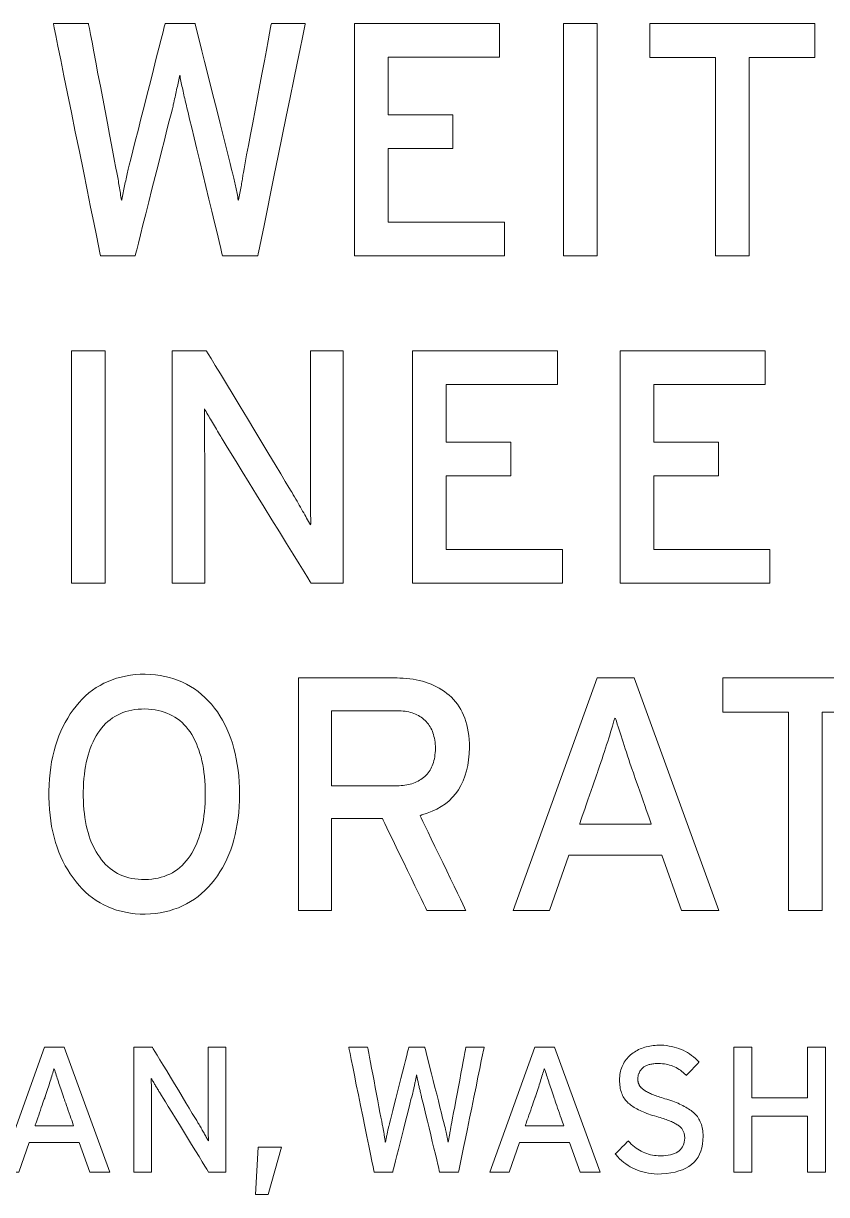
# Model space of a CAD drawing. Header units: millimetres. Extents: x 13198 to 24643, y -4481 to 8091.
# Drawn here: x 16313.7 to 16323.24, y 5684.46 to 5698.36 of the extents above; entities that cross this region are included whole.
import ezdxf

# ---------------------------------------------------------------- set-up
doc = ezdxf.new("R2010")
doc.units = ezdxf.units.MM
doc.header["$MEASUREMENT"] = 0
doc.linetypes.add('HIDDEN', pattern=[0.375, 0.25, -0.125])
doc.layers.add('3355', color=2, linetype='HIDDEN')

# ---------------------------------------------------------------- blocks, each defined once
blk = doc.blocks.new('sel-3355')
at = {"layer": '3355', "color": 7, "linetype": 'ByBlock', "lineweight": 13}
for points in [[(15454.021, 5712.791), (15454.017, 5712.791), (15454.006, 5712.791), (15453.989, 5712.791), (15453.966, 5712.791), (15453.939, 5712.791), (15453.909, 5712.791), (15453.876, 5712.791), (15453.841, 5712.791), (15453.805, 5712.791), (15453.77, 5712.791), (15453.736, 5712.791), (15453.704, 5712.791), (15453.674, 5712.791), (15453.649, 5712.791), (15453.628, 5712.791), (15453.613, 5712.791), (15453.605, 5712.791), (15453.602, 5712.793), (15453.596, 5712.821), (15453.582, 5712.879), (15453.562, 5712.961), (15453.537, 5713.065), (15453.508, 5713.186), (15453.475, 5713.321), (15453.441, 5713.465), (15453.405, 5713.614), (15453.368, 5713.766), (15453.332, 5713.915), (15453.298, 5714.059), (15453.266, 5714.192), (15453.237, 5714.311), (15453.212, 5714.413), (15453.193, 5714.493), (15453.18, 5714.548), (15453.174, 5714.573), (15453.17, 5714.591), (15453.164, 5714.614), (15453.159, 5714.636), (15453.154, 5714.658), (15453.149, 5714.68), (15453.144, 5714.702), (15453.139, 5714.724), (15453.135, 5714.745), (15453.13, 5714.766), (15453.126, 5714.786), (15453.121, 5714.807), (15453.117, 5714.827), (15453.113, 5714.846), (15453.109, 5714.866), (15453.105, 5714.885), (15453.101, 5714.904), (15453.098, 5714.923), (15453.094, 5714.938), (15453.09, 5714.919), (15453.087, 5714.9), (15453.083, 5714.881), (15453.079, 5714.862), (15453.075, 5714.842), (15453.07, 5714.822), (15453.066, 5714.802), (15453.062, 5714.782), (15453.057, 5714.761), (15453.053, 5714.74), (15453.048, 5714.719), (15453.043, 5714.698), (15453.039, 5714.676), (15453.034, 5714.654), (15453.029, 5714.631), (15453.024, 5714.609), (15453.018, 5714.586), (15453.015, 5714.57), (15453.007, 5714.538), (15452.992, 5714.478), (15452.97, 5714.393), (15452.943, 5714.288), (15452.912, 5714.165), (15452.878, 5714.029), (15452.841, 5713.884), (15452.803, 5713.734), (15452.765, 5713.583), (15452.728, 5713.434), (15452.692, 5713.291), (15452.658, 5713.159), (15452.628, 5713.042), (15452.603, 5712.942), (15452.584, 5712.864), (15452.571, 5712.813), (15452.565, 5712.791), (15452.562, 5712.791), (15452.553, 5712.791), (15452.537, 5712.791), (15452.515, 5712.791), (15452.489, 5712.791), (15452.46, 5712.791), (15452.428, 5712.791), (15452.394, 5712.791), (15452.359, 5712.791), (15452.324, 5712.791), (15452.291, 5712.791), (15452.259, 5712.791), (15452.229, 5712.791), (15452.204, 5712.791), (15452.182, 5712.791), (15452.167, 5712.791), (15452.157, 5712.791), (15452.155, 5712.792), (15452.147, 5712.828), (15452.131, 5712.91), (15452.106, 5713.032), (15452.074, 5713.188), (15452.037, 5713.371), (15451.995, 5713.577), (15451.95, 5713.798), (15451.903, 5714.029), (15451.855, 5714.263), (15451.808, 5714.495), (15451.762, 5714.719), (15451.719, 5714.928), (15451.681, 5715.117), (15451.648, 5715.279), (15451.622, 5715.408), (15451.603, 5715.499), (15451.594, 5715.546), (15451.594, 5715.55), (15451.602, 5715.55), (15451.617, 5715.55), (15451.637, 5715.55), (15451.663, 5715.55), (15451.692, 5715.55), (15451.724, 5715.55), (15451.758, 5715.55), (15451.793, 5715.55), (15451.829, 5715.55), (15451.863, 5715.55), (15451.897, 5715.55), (15451.927, 5715.55), (15451.954, 5715.55), (15451.977, 5715.55), (15451.995, 5715.55), (15452.006, 5715.55), (15452.01, 5715.55), (15452.013, 5715.536), (15452.022, 5715.491), (15452.035, 5715.42), (15452.053, 5715.327), (15452.074, 5715.215), (15452.098, 5715.089), (15452.124, 5714.951), (15452.152, 5714.807), (15452.18, 5714.659), (15452.208, 5714.511), (15452.235, 5714.368), (15452.261, 5714.233), (15452.284, 5714.11), (15452.304, 5714.003), (15452.321, 5713.915), (15452.333, 5713.851), (15452.34, 5713.814), (15452.343, 5713.8), (15452.347, 5713.78), (15452.351, 5713.76), (15452.355, 5713.741), (15452.358, 5713.72), (15452.362, 5713.7), (15452.366, 5713.68), (15452.369, 5713.66), (15452.373, 5713.639), (15452.376, 5713.619), (15452.38, 5713.598), (15452.383, 5713.577), (15452.386, 5713.557), (15452.39, 5713.536), (15452.393, 5713.514), (15452.396, 5713.493), (15452.399, 5713.472), (15452.402, 5713.451), (15452.406, 5713.458), (15452.41, 5713.479), (15452.414, 5713.5), (15452.419, 5713.521), (15452.423, 5713.541), (15452.427, 5713.562), (15452.431, 5713.583), (15452.436, 5713.603), (15452.44, 5713.623), (15452.444, 5713.644), (15452.448, 5713.664), (15452.453, 5713.684), (15452.457, 5713.704), (15452.461, 5713.724), (15452.466, 5713.744), (15452.47, 5713.764), (15452.474, 5713.784), (15452.478, 5713.802), (15452.483, 5713.82), (15452.495, 5713.868), (15452.514, 5713.941), (15452.538, 5714.037), (15452.567, 5714.151), (15452.599, 5714.279), (15452.634, 5714.418), (15452.671, 5714.563), (15452.709, 5714.712), (15452.746, 5714.859), (15452.782, 5715.002), (15452.816, 5715.136), (15452.847, 5715.258), (15452.874, 5715.363), (15452.896, 5715.449), (15452.911, 5715.511), (15452.92, 5715.545), (15452.922, 5715.55), (15452.928, 5715.55), (15452.94, 5715.55), (15452.956, 5715.55), (15452.977, 5715.55), (15453.001, 5715.55), (15453.028, 5715.55), (15453.057, 5715.55), (15453.087, 5715.55), (15453.117, 5715.55), (15453.146, 5715.55), (15453.175, 5715.55), (15453.201, 5715.55), (15453.225, 5715.55), (15453.245, 5715.55), (15453.26, 5715.55), (15453.271, 5715.55), (15453.276, 5715.55), (15453.278, 5715.54), (15453.289, 5715.499), (15453.306, 5715.43), (15453.329, 5715.338), (15453.357, 5715.226), (15453.389, 5715.099), (15453.424, 5714.96), (15453.461, 5714.812), (15453.499, 5714.661), (15453.537, 5714.51), (15453.574, 5714.362), (15453.609, 5714.222), (15453.641, 5714.094), (15453.67, 5713.981), (15453.693, 5713.888), (15453.711, 5713.818), (15453.721, 5713.776), (15453.725, 5713.761), (15453.729, 5713.745), (15453.733, 5713.728), (15453.737, 5713.712), (15453.741, 5713.695), (15453.745, 5713.677), (15453.749, 5713.66), (15453.753, 5713.642), (15453.757, 5713.624), (15453.761, 5713.606), (15453.765, 5713.588), (15453.768, 5713.569), (15453.772, 5713.551), (15453.776, 5713.532), (15453.779, 5713.512), (15453.783, 5713.493), (15453.786, 5713.473), (15453.79, 5713.453), (15453.794, 5713.455), (15453.798, 5713.476), (15453.802, 5713.497), (15453.806, 5713.517), (15453.809, 5713.537), (15453.813, 5713.557), (15453.816, 5713.576), (15453.82, 5713.595), (15453.823, 5713.614), (15453.826, 5713.632), (15453.829, 5713.65), (15453.832, 5713.668), (15453.835, 5713.685), (15453.838, 5713.702), (15453.84, 5713.718), (15453.843, 5713.735), (15453.845, 5713.75), (15453.847, 5713.766), (15453.85, 5713.781), (15453.858, 5713.825), (15453.872, 5713.896), (15453.889, 5713.99), (15453.911, 5714.103), (15453.935, 5714.232), (15453.961, 5714.372), (15453.989, 5714.52), (15454.017, 5714.671), (15454.046, 5714.822), (15454.073, 5714.968), (15454.099, 5715.107), (15454.123, 5715.233), (15454.144, 5715.344), (15454.161, 5715.435), (15454.174, 5715.502), (15454.181, 5715.541), (15454.183, 5715.55), (15454.189, 5715.55), (15454.201, 5715.55), (15454.219, 5715.55), (15454.242, 5715.55), (15454.269, 5715.55), (15454.299, 5715.55), (15454.331, 5715.55), (15454.365, 5715.55), (15454.399, 5715.55), (15454.433, 5715.55), (15454.465, 5715.55), (15454.496, 5715.55), (15454.523, 5715.55), (15454.547, 5715.55), (15454.565, 5715.55), (15454.578, 5715.55), (15454.584, 5715.55), (15454.583, 5715.54), (15454.571, 5715.484), (15454.551, 5715.384), (15454.523, 5715.247), (15454.489, 5715.079), (15454.449, 5714.886), (15454.406, 5714.673), (15454.359, 5714.447), (15454.312, 5714.214), (15454.264, 5713.98), (15454.217, 5713.75), (15454.172, 5713.532), (15454.131, 5713.331), (15454.095, 5713.152), (15454.064, 5713.003), (15454.041, 5712.889), (15454.026, 5712.816)], [(15454.653, 5708.907), (15454.643, 5708.923), (15454.615, 5708.97), (15454.57, 5709.042), (15454.512, 5709.137), (15454.442, 5709.25), (15454.363, 5709.378), (15454.278, 5709.516), (15454.189, 5709.661), (15454.098, 5709.81), (15454.007, 5709.957), (15453.92, 5710.099), (15453.837, 5710.232), (15453.763, 5710.353), (15453.699, 5710.458), (15453.647, 5710.542), (15453.61, 5710.602), (15453.59, 5710.634), (15453.581, 5710.649), (15453.568, 5710.671), (15453.555, 5710.692), (15453.543, 5710.713), (15453.53, 5710.734), (15453.518, 5710.754), (15453.506, 5710.775), (15453.494, 5710.794), (15453.483, 5710.814), (15453.472, 5710.833), (15453.46, 5710.852), (15453.449, 5710.871), (15453.439, 5710.889), (15453.428, 5710.907), (15453.418, 5710.925), (15453.408, 5710.943), (15453.398, 5710.96), (15453.388, 5710.977), (15453.388, 5710.944), (15453.388, 5710.912), (15453.388, 5710.879), (15453.388, 5710.845), (15453.388, 5710.811), (15453.388, 5710.776), (15453.389, 5710.74), (15453.389, 5710.705), (15453.389, 5710.668), (15453.389, 5710.631), (15453.39, 5710.594), (15453.39, 5710.556), (15453.39, 5710.517), (15453.39, 5710.478), (15453.391, 5710.439), (15453.391, 5710.399), (15453.392, 5710.358), (15453.392, 5710.334), (15453.392, 5710.308), (15453.392, 5710.258), (15453.392, 5710.189), (15453.392, 5710.102), (15453.392, 5710.003), (15453.392, 5709.892), (15453.392, 5709.775), (15453.392, 5709.653), (15453.392, 5709.531), (15453.392, 5709.411), (15453.392, 5709.296), (15453.392, 5709.191), (15453.392, 5709.097), (15453.392, 5709.019), (15453.392, 5708.959), (15453.392, 5708.921), (15453.392, 5708.907), (15453.388, 5708.907), (15453.378, 5708.907), (15453.362, 5708.907), (15453.34, 5708.907), (15453.315, 5708.907), (15453.286, 5708.907), (15453.255, 5708.907), (15453.222, 5708.907), (15453.189, 5708.907), (15453.156, 5708.907), (15453.124, 5708.907), (15453.094, 5708.907), (15453.067, 5708.907), (15453.044, 5708.907), (15453.025, 5708.907), (15453.011, 5708.907), (15453.004, 5708.907), (15453.003, 5708.914), (15453.003, 5708.964), (15453.003, 5709.06), (15453.003, 5709.194), (15453.003, 5709.361), (15453.003, 5709.553), (15453.003, 5709.766), (15453.003, 5709.993), (15453.003, 5710.228), (15453.003, 5710.464), (15453.003, 5710.695), (15453.003, 5710.916), (15453.003, 5711.119), (15453.003, 5711.3), (15453.003, 5711.451), (15453.003, 5711.567), (15453.003, 5711.64), (15453.003, 5711.666), (15453.007, 5711.666), (15453.018, 5711.666), (15453.035, 5711.666), (15453.058, 5711.666), (15453.084, 5711.666), (15453.114, 5711.666), (15453.147, 5711.666), (15453.181, 5711.666), (15453.216, 5711.666), (15453.251, 5711.666), (15453.284, 5711.666), (15453.316, 5711.666), (15453.345, 5711.666), (15453.369, 5711.666), (15453.389, 5711.666), (15453.403, 5711.666), (15453.411, 5711.666), (15453.414, 5711.662), (15453.433, 5711.631), (15453.468, 5711.573), (15453.517, 5711.491), (15453.579, 5711.39), (15453.65, 5711.272), (15453.728, 5711.142), (15453.812, 5711.004), (15453.898, 5710.86), (15453.985, 5710.716), (15454.07, 5710.575), (15454.151, 5710.44), (15454.226, 5710.316), (15454.293, 5710.206), (15454.348, 5710.114), (15454.391, 5710.043), (15454.418, 5709.998), (15454.428, 5709.982), (15454.443, 5709.956), (15454.458, 5709.931), (15454.472, 5709.905), (15454.487, 5709.881), (15454.501, 5709.856), (15454.514, 5709.833), (15454.528, 5709.809), (15454.541, 5709.786), (15454.553, 5709.764), (15454.566, 5709.742), (15454.578, 5709.72), (15454.59, 5709.699), (15454.601, 5709.679), (15454.613, 5709.658), (15454.624, 5709.639), (15454.634, 5709.619), (15454.645, 5709.6), (15454.649, 5709.608), (15454.649, 5709.641), (15454.649, 5709.675), (15454.648, 5709.71), (15454.648, 5709.744), (15454.648, 5709.78), (15454.647, 5709.816), (15454.647, 5709.852), (15454.647, 5709.889), (15454.647, 5709.926), (15454.646, 5709.964), (15454.646, 5710.002), (15454.646, 5710.041), (15454.646, 5710.08), (15454.646, 5710.12), (15454.646, 5710.16), (15454.646, 5710.201), (15454.646, 5710.242), (15454.646, 5710.256), (15454.646, 5710.294), (15454.646, 5710.353), (15454.646, 5710.431), (15454.646, 5710.524), (15454.646, 5710.63), (15454.646, 5710.743), (15454.646, 5710.863), (15454.646, 5710.985), (15454.646, 5711.106), (15454.646, 5711.223), (15454.646, 5711.333), (15454.646, 5711.432), (15454.646, 5711.518), (15454.646, 5711.588), (15454.646, 5711.637), (15454.646, 5711.663), (15454.647, 5711.666), (15454.654, 5711.666), (15454.667, 5711.666), (15454.686, 5711.666), (15454.71, 5711.666), (15454.737, 5711.666), (15454.767, 5711.666), (15454.799, 5711.666), (15454.832, 5711.666), (15454.865, 5711.666), (15454.898, 5711.666), (15454.929, 5711.666), (15454.957, 5711.666), (15454.983, 5711.666), (15455.004, 5711.666), (15455.02, 5711.666), (15455.031, 5711.666), (15455.034, 5711.666), (15455.034, 5711.64), (15455.034, 5711.567), (15455.034, 5711.451), (15455.034, 5711.3), (15455.034, 5711.119), (15455.034, 5710.916), (15455.034, 5710.695), (15455.034, 5710.464), (15455.034, 5710.228), (15455.034, 5709.993), (15455.034, 5709.766), (15455.034, 5709.553), (15455.034, 5709.361), (15455.034, 5709.194), (15455.034, 5709.06), (15455.034, 5708.964), (15455.034, 5708.914), (15455.034, 5708.907), (15455.027, 5708.907), (15455.013, 5708.907), (15454.995, 5708.907), (15454.972, 5708.907), (15454.945, 5708.907), (15454.916, 5708.907), (15454.884, 5708.907), (15454.852, 5708.907), (15454.819, 5708.907), (15454.787, 5708.907), (15454.757, 5708.907), (15454.729, 5708.907), (15454.704, 5708.907), (15454.683, 5708.907), (15454.667, 5708.907), (15454.657, 5708.907)], [(15453.805, 5706.404), (15453.803, 5706.33), (15453.8, 5706.258), (15453.795, 5706.188), (15453.787, 5706.119), (15453.778, 5706.052), (15453.766, 5705.987), (15453.753, 5705.924), (15453.737, 5705.863), (15453.72, 5705.803), (15453.7, 5705.745), (15453.679, 5705.688), (15453.655, 5705.634), (15453.63, 5705.581), (15453.602, 5705.53), (15453.572, 5705.481), (15453.541, 5705.433), (15453.507, 5705.387), (15453.471, 5705.342), (15453.434, 5705.3), (15453.394, 5705.26), (15453.354, 5705.223), (15453.312, 5705.189), (15453.268, 5705.157), (15453.223, 5705.128), (15453.176, 5705.101), (15453.128, 5705.077), (15453.078, 5705.056), (15453.026, 5705.037), (15452.974, 5705.021), (15452.919, 5705.007), (15452.863, 5704.997), (15452.806, 5704.988), (15452.747, 5704.983), (15452.686, 5704.98), (15452.626, 5704.981), (15452.566, 5704.985), (15452.509, 5704.992), (15452.452, 5705.002), (15452.398, 5705.014), (15452.345, 5705.029), (15452.293, 5705.046), (15452.243, 5705.066), (15452.195, 5705.089), (15452.148, 5705.114), (15452.103, 5705.142), (15452.059, 5705.173), (15452.017, 5705.206), (15451.976, 5705.241), (15451.937, 5705.28), (15451.9, 5705.321), (15451.864, 5705.364), (15451.829, 5705.41), (15451.795, 5705.457), (15451.764, 5705.505), (15451.734, 5705.555), (15451.707, 5705.607), (15451.682, 5705.661), (15451.659, 5705.716), (15451.638, 5705.773), (15451.619, 5705.832), (15451.602, 5705.893), (15451.587, 5705.956), (15451.574, 5706.02), (15451.564, 5706.086), (15451.555, 5706.153), (15451.548, 5706.223), (15451.544, 5706.294), (15451.541, 5706.367), (15451.541, 5706.441), (15451.544, 5706.514), (15451.548, 5706.585), (15451.555, 5706.655), (15451.564, 5706.723), (15451.574, 5706.789), (15451.587, 5706.853), (15451.602, 5706.916), (15451.619, 5706.977), (15451.638, 5707.036), (15451.659, 5707.094), (15451.682, 5707.15), (15451.707, 5707.204), (15451.734, 5707.256), (15451.764, 5707.307), (15451.795, 5707.356), (15451.829, 5707.403), (15451.864, 5707.449), (15451.9, 5707.492), (15451.937, 5707.532), (15451.976, 5707.57), (15452.017, 5707.605), (15452.059, 5707.638), (15452.103, 5707.668), (15452.148, 5707.695), (15452.195, 5707.72), (15452.243, 5707.742), (15452.293, 5707.762), (15452.345, 5707.779), (15452.398, 5707.793), (15452.452, 5707.805), (15452.509, 5707.815), (15452.566, 5707.822), (15452.626, 5707.826), (15452.686, 5707.827), (15452.747, 5707.824), (15452.806, 5707.818), (15452.863, 5707.81), (15452.919, 5707.8), (15452.974, 5707.787), (15453.026, 5707.771), (15453.078, 5707.752), (15453.128, 5707.731), (15453.176, 5707.708), (15453.223, 5707.682), (15453.268, 5707.653), (15453.312, 5707.622), (15453.354, 5707.588), (15453.394, 5707.551), (15453.434, 5707.512), (15453.471, 5707.471), (15453.507, 5707.426), (15453.541, 5707.38), (15453.572, 5707.332), (15453.602, 5707.282), (15453.63, 5707.23), (15453.655, 5707.177), (15453.679, 5707.122), (15453.7, 5707.065), (15453.72, 5707.007), (15453.737, 5706.946), (15453.753, 5706.885), (15453.766, 5706.821), (15453.778, 5706.756), (15453.787, 5706.689), (15453.795, 5706.62), (15453.8, 5706.55), (15453.803, 5706.478)], [(15456.534, 5706.958), (15456.531, 5706.883), (15456.524, 5706.812), (15456.514, 5706.744), (15456.499, 5706.68), (15456.481, 5706.619), (15456.459, 5706.562), (15456.433, 5706.508), (15456.404, 5706.457), (15456.371, 5706.41), (15456.334, 5706.367), (15456.293, 5706.326), (15456.249, 5706.29), (15456.2, 5706.256), (15456.148, 5706.226), (15456.093, 5706.2), (15456.033, 5706.177), (15455.97, 5706.157), (15455.948, 5706.147), (15455.959, 5706.123), (15455.98, 5706.081), (15456.008, 5706.023), (15456.042, 5705.953), (15456.081, 5705.872), (15456.124, 5705.783), (15456.17, 5705.689), (15456.217, 5705.592), (15456.264, 5705.495), (15456.309, 5705.4), (15456.353, 5705.31), (15456.392, 5705.229), (15456.427, 5705.157), (15456.456, 5705.098), (15456.477, 5705.055), (15456.489, 5705.029), (15456.491, 5705.023), (15456.485, 5705.023), (15456.47, 5705.023), (15456.449, 5705.023), (15456.422, 5705.023), (15456.39, 5705.023), (15456.354, 5705.023), (15456.316, 5705.023), (15456.277, 5705.023), (15456.237, 5705.023), (15456.198, 5705.023), (15456.16, 5705.023), (15456.125, 5705.023), (15456.094, 5705.023), (15456.068, 5705.023), (15456.048, 5705.023), (15456.035, 5705.023), (15456.029, 5705.023), (15456.025, 5705.032), (15456.012, 5705.06), (15455.99, 5705.105), (15455.961, 5705.164), (15455.926, 5705.236), (15455.887, 5705.317), (15455.845, 5705.404), (15455.8, 5705.497), (15455.754, 5705.591), (15455.709, 5705.684), (15455.665, 5705.775), (15455.624, 5705.86), (15455.586, 5705.937), (15455.554, 5706.003), (15455.529, 5706.056), (15455.51, 5706.094), (15455.501, 5706.113), (15455.498, 5706.115), (15455.486, 5706.115), (15455.465, 5706.115), (15455.435, 5706.115), (15455.397, 5706.115), (15455.354, 5706.115), (15455.307, 5706.115), (15455.257, 5706.115), (15455.205, 5706.115), (15455.153, 5706.115), (15455.102, 5706.115), (15455.054, 5706.115), (15455.01, 5706.115), (15454.971, 5706.115), (15454.938, 5706.115), (15454.914, 5706.115), (15454.9, 5706.115), (15454.896, 5706.115), (15454.896, 5706.101), (15454.896, 5706.068), (15454.896, 5706.019), (15454.896, 5705.956), (15454.896, 5705.882), (15454.896, 5705.799), (15454.896, 5705.709), (15454.896, 5705.616), (15454.896, 5705.522), (15454.896, 5705.429), (15454.896, 5705.34), (15454.896, 5705.257), (15454.896, 5705.183), (15454.896, 5705.12), (15454.896, 5705.071), (15454.896, 5705.038), (15454.896, 5705.024), (15454.893, 5705.023), (15454.884, 5705.023), (15454.868, 5705.023), (15454.847, 5705.023), (15454.822, 5705.023), (15454.793, 5705.023), (15454.762, 5705.023), (15454.729, 5705.023), (15454.695, 5705.023), (15454.661, 5705.023), (15454.629, 5705.023), (15454.598, 5705.023), (15454.57, 5705.023), (15454.546, 5705.023), (15454.526, 5705.023), (15454.512, 5705.023), (15454.504, 5705.023), (15454.503, 5705.029), (15454.503, 5705.078), (15454.503, 5705.173), (15454.503, 5705.307), (15454.503, 5705.475), (15454.503, 5705.669), (15454.503, 5705.884), (15454.503, 5706.112), (15454.503, 5706.349), (15454.503, 5706.587), (15454.503, 5706.82), (15454.503, 5707.041), (15454.503, 5707.246), (15454.503, 5707.426), (15454.503, 5707.576), (15454.503, 5707.69), (15454.503, 5707.761), (15454.503, 5707.783), (15454.517, 5707.783), (15454.55, 5707.783), (15454.601, 5707.783), (15454.668, 5707.783), (15454.746, 5707.783), (15454.835, 5707.783), (15454.93, 5707.783), (15455.03, 5707.783), (15455.131, 5707.783), (15455.231, 5707.783), (15455.327, 5707.783), (15455.417, 5707.783), (15455.497, 5707.783), (15455.566, 5707.783), (15455.62, 5707.783), (15455.657, 5707.783), (15455.675, 5707.783), (15455.706, 5707.782), (15455.747, 5707.781), (15455.787, 5707.778), (15455.826, 5707.774), (15455.864, 5707.768), (15455.902, 5707.761), (15455.939, 5707.753), (15455.975, 5707.744), (15456.011, 5707.733), (15456.045, 5707.721), (15456.079, 5707.708), (15456.112, 5707.693), (15456.144, 5707.677), (15456.175, 5707.66), (15456.206, 5707.641), (15456.236, 5707.621), (15456.265, 5707.6), (15456.293, 5707.577), (15456.32, 5707.553), (15456.346, 5707.527), (15456.37, 5707.5), (15456.392, 5707.471), (15456.413, 5707.44), (15456.432, 5707.409), (15456.449, 5707.375), (15456.465, 5707.34), (15456.479, 5707.304), (15456.492, 5707.266), (15456.503, 5707.226), (15456.512, 5707.185), (15456.52, 5707.143), (15456.526, 5707.099), (15456.53, 5707.053), (15456.533, 5707.006)], [(15453.397, 5706.404), (15453.397, 5706.458), (15453.395, 5706.511), (15453.392, 5706.563), (15453.387, 5706.614), (15453.382, 5706.663), (15453.375, 5706.71), (15453.367, 5706.756), (15453.357, 5706.801), (15453.347, 5706.845), (15453.335, 5706.887), (15453.322, 5706.928), (15453.307, 5706.967), (15453.292, 5707.005), (15453.275, 5707.041), (15453.257, 5707.077), (15453.237, 5707.11), (15453.217, 5707.143), (15453.195, 5707.173), (15453.172, 5707.202), (15453.147, 5707.228), (15453.122, 5707.253), (15453.095, 5707.276), (15453.067, 5707.298), (15453.038, 5707.317), (15453.008, 5707.335), (15452.976, 5707.351), (15452.943, 5707.365), (15452.91, 5707.378), (15452.874, 5707.388), (15452.838, 5707.397), (15452.801, 5707.404), (15452.762, 5707.41), (15452.722, 5707.413), (15452.681, 5707.415), (15452.641, 5707.414), (15452.601, 5707.412), (15452.563, 5707.407), (15452.525, 5707.401), (15452.489, 5707.393), (15452.454, 5707.383), (15452.42, 5707.372), (15452.387, 5707.358), (15452.356, 5707.343), (15452.325, 5707.326), (15452.296, 5707.308), (15452.268, 5707.287), (15452.241, 5707.265), (15452.215, 5707.241), (15452.19, 5707.215), (15452.166, 5707.188), (15452.144, 5707.158), (15452.122, 5707.127), (15452.102, 5707.094), (15452.083, 5707.059), (15452.065, 5707.023), (15452.048, 5706.986), (15452.033, 5706.947), (15452.019, 5706.907), (15452.006, 5706.866), (15451.995, 5706.823), (15451.985, 5706.779), (15451.976, 5706.733), (15451.968, 5706.687), (15451.962, 5706.638), (15451.957, 5706.589), (15451.953, 5706.538), (15451.95, 5706.485), (15451.949, 5706.431), (15451.949, 5706.377), (15451.95, 5706.324), (15451.953, 5706.272), (15451.957, 5706.221), (15451.962, 5706.172), (15451.968, 5706.125), (15451.976, 5706.078), (15451.985, 5706.033), (15451.995, 5705.989), (15452.006, 5705.947), (15452.019, 5705.906), (15452.033, 5705.866), (15452.048, 5705.828), (15452.065, 5705.791), (15452.083, 5705.756), (15452.102, 5705.721), (15452.122, 5705.689), (15452.144, 5705.657), (15452.166, 5705.626), (15452.19, 5705.597), (15452.215, 5705.57), (15452.241, 5705.545), (15452.268, 5705.522), (15452.296, 5705.5), (15452.325, 5705.481), (15452.356, 5705.463), (15452.387, 5705.448), (15452.42, 5705.434), (15452.454, 5705.422), (15452.489, 5705.412), (15452.525, 5705.404), (15452.563, 5705.398), (15452.601, 5705.394), (15452.641, 5705.391), (15452.681, 5705.391), (15452.722, 5705.392), (15452.762, 5705.396), (15452.801, 5705.401), (15452.838, 5705.408), (15452.874, 5705.417), (15452.91, 5705.428), (15452.943, 5705.441), (15452.976, 5705.455), (15453.008, 5705.472), (15453.038, 5705.49), (15453.067, 5705.511), (15453.095, 5705.533), (15453.122, 5705.557), (15453.147, 5705.583), (15453.172, 5705.611), (15453.195, 5705.641), (15453.217, 5705.673), (15453.237, 5705.705), (15453.257, 5705.738), (15453.275, 5705.773), (15453.292, 5705.809), (15453.307, 5705.847), (15453.322, 5705.886), (15453.335, 5705.926), (15453.347, 5705.968), (15453.357, 5706.011), (15453.367, 5706.055), (15453.375, 5706.101), (15453.382, 5706.148), (15453.387, 5706.197), (15453.392, 5706.246), (15453.395, 5706.298), (15453.397, 5706.35)], [(15456.13, 5706.946), (15456.13, 5706.972), (15456.128, 5706.997), (15456.126, 5707.021), (15456.122, 5707.044), (15456.118, 5707.067), (15456.113, 5707.089), (15456.108, 5707.11), (15456.101, 5707.13), (15456.094, 5707.15), (15456.086, 5707.168), (15456.077, 5707.186), (15456.068, 5707.204), (15456.057, 5707.22), (15456.046, 5707.236), (15456.034, 5707.251), (15456.021, 5707.265), (15456.007, 5707.278), (15455.993, 5707.291), (15455.978, 5707.304), (15455.962, 5707.316), (15455.945, 5707.326), (15455.928, 5707.336), (15455.911, 5707.346), (15455.892, 5707.354), (15455.873, 5707.362), (15455.854, 5707.368), (15455.834, 5707.374), (15455.813, 5707.38), (15455.792, 5707.384), (15455.77, 5707.388), (15455.747, 5707.39), (15455.724, 5707.392), (15455.7, 5707.394), (15455.675, 5707.394), (15455.668, 5707.394), (15455.646, 5707.394), (15455.611, 5707.394), (15455.566, 5707.394), (15455.513, 5707.394), (15455.453, 5707.394), (15455.388, 5707.394), (15455.32, 5707.394), (15455.251, 5707.394), (15455.184, 5707.394), (15455.119, 5707.394), (15455.058, 5707.394), (15455.005, 5707.394), (15454.96, 5707.394), (15454.926, 5707.394), (15454.904, 5707.394), (15454.896, 5707.394), (15454.896, 5707.385), (15454.896, 5707.36), (15454.896, 5707.321), (15454.896, 5707.269), (15454.896, 5707.208), (15454.896, 5707.14), (15454.896, 5707.066), (15454.896, 5706.988), (15454.896, 5706.91), (15454.896, 5706.832), (15454.896, 5706.758), (15454.896, 5706.69), (15454.896, 5706.628), (15454.896, 5706.577), (15454.896, 5706.538), (15454.896, 5706.513), (15454.896, 5706.504), (15454.904, 5706.504), (15454.926, 5706.504), (15454.96, 5706.504), (15455.005, 5706.504), (15455.058, 5706.504), (15455.119, 5706.504), (15455.184, 5706.504), (15455.251, 5706.504), (15455.32, 5706.504), (15455.388, 5706.504), (15455.453, 5706.504), (15455.513, 5706.504), (15455.566, 5706.504), (15455.611, 5706.504), (15455.646, 5706.504), (15455.668, 5706.504), (15455.675, 5706.504), (15455.699, 5706.504), (15455.723, 5706.505), (15455.746, 5706.507), (15455.768, 5706.51), (15455.79, 5706.513), (15455.811, 5706.518), (15455.831, 5706.522), (15455.851, 5706.528), (15455.871, 5706.535), (15455.889, 5706.542), (15455.907, 5706.55), (15455.925, 5706.559), (15455.942, 5706.568), (15455.958, 5706.579), (15455.974, 5706.59), (15455.989, 5706.602), (15456.004, 5706.614), (15456.018, 5706.627), (15456.031, 5706.641), (15456.043, 5706.656), (15456.055, 5706.671), (15456.066, 5706.688), (15456.076, 5706.705), (15456.085, 5706.723), (15456.093, 5706.741), (15456.101, 5706.761), (15456.107, 5706.781), (15456.113, 5706.802), (15456.118, 5706.824), (15456.122, 5706.847), (15456.125, 5706.871), (15456.128, 5706.895), (15456.13, 5706.92)], [(15458.471, 5706.683), (15458.455, 5706.728), (15458.44, 5706.773), (15458.426, 5706.816), (15458.412, 5706.859), (15458.398, 5706.901), (15458.384, 5706.941), (15458.371, 5706.981), (15458.358, 5707.02), (15458.346, 5707.058), (15458.334, 5707.096), (15458.322, 5707.132), (15458.31, 5707.167), (15458.299, 5707.202), (15458.289, 5707.236), (15458.278, 5707.268), (15458.269, 5707.3), (15458.259, 5707.307), (15458.25, 5707.275), (15458.241, 5707.243), (15458.231, 5707.21), (15458.221, 5707.176), (15458.21, 5707.14), (15458.199, 5707.104), (15458.187, 5707.067), (15458.175, 5707.029), (15458.163, 5706.99), (15458.15, 5706.95), (15458.137, 5706.909), (15458.123, 5706.867), (15458.109, 5706.824), (15458.094, 5706.78), (15458.079, 5706.735), (15458.064, 5706.689), (15458.059, 5706.675), (15458.054, 5706.659), (15458.044, 5706.631), (15458.031, 5706.595), (15458.016, 5706.551), (15457.999, 5706.502), (15457.98, 5706.448), (15457.961, 5706.392), (15457.941, 5706.335), (15457.921, 5706.279), (15457.903, 5706.225), (15457.886, 5706.175), (15457.87, 5706.132), (15457.858, 5706.095), (15457.848, 5706.068), (15457.843, 5706.052), (15457.841, 5706.047), (15457.854, 5706.047), (15457.882, 5706.047), (15457.924, 5706.047), (15457.977, 5706.047), (15458.039, 5706.047), (15458.109, 5706.047), (15458.183, 5706.047), (15458.259, 5706.047), (15458.336, 5706.047), (15458.41, 5706.047), (15458.481, 5706.047), (15458.545, 5706.047), (15458.6, 5706.047), (15458.644, 5706.047), (15458.675, 5706.047), (15458.691, 5706.047), (15458.691, 5706.05), (15458.686, 5706.064), (15458.678, 5706.089), (15458.666, 5706.124), (15458.651, 5706.167), (15458.634, 5706.216), (15458.615, 5706.269), (15458.596, 5706.325), (15458.576, 5706.382), (15458.556, 5706.439), (15458.537, 5706.494), (15458.519, 5706.545), (15458.503, 5706.59), (15458.49, 5706.628), (15458.48, 5706.658), (15458.473, 5706.676)], [(15453.437, 5701.919), (15453.432, 5701.927), (15453.416, 5701.952), (15453.392, 5701.991), (15453.361, 5702.042), (15453.324, 5702.103), (15453.281, 5702.172), (15453.236, 5702.246), (15453.188, 5702.324), (15453.139, 5702.403), (15453.09, 5702.482), (15453.043, 5702.559), (15452.999, 5702.631), (15452.959, 5702.696), (15452.924, 5702.752), (15452.897, 5702.797), (15452.877, 5702.829), (15452.866, 5702.846), (15452.861, 5702.854), (15452.854, 5702.866), (15452.847, 5702.877), (15452.841, 5702.889), (15452.834, 5702.9), (15452.827, 5702.911), (15452.821, 5702.922), (15452.815, 5702.932), (15452.808, 5702.943), (15452.802, 5702.953), (15452.796, 5702.963), (15452.79, 5702.974), (15452.785, 5702.983), (15452.779, 5702.993), (15452.773, 5703.003), (15452.768, 5703.012), (15452.763, 5703.021), (15452.757, 5703.03), (15452.757, 5703.013), (15452.757, 5702.996), (15452.757, 5702.978), (15452.758, 5702.96), (15452.758, 5702.941), (15452.758, 5702.922), (15452.758, 5702.903), (15452.758, 5702.884), (15452.758, 5702.865), (15452.758, 5702.845), (15452.758, 5702.825), (15452.758, 5702.804), (15452.759, 5702.784), (15452.759, 5702.763), (15452.759, 5702.741), (15452.759, 5702.72), (15452.759, 5702.698), (15452.759, 5702.685), (15452.759, 5702.671), (15452.759, 5702.644), (15452.759, 5702.607), (15452.759, 5702.561), (15452.759, 5702.507), (15452.759, 5702.448), (15452.759, 5702.385), (15452.759, 5702.319), (15452.759, 5702.254), (15452.759, 5702.189), (15452.759, 5702.128), (15452.759, 5702.071), (15452.759, 5702.021), (15452.759, 5701.979), (15452.759, 5701.947), (15452.759, 5701.926), (15452.759, 5701.919), (15452.758, 5701.919), (15452.752, 5701.919), (15452.743, 5701.919), (15452.732, 5701.919), (15452.718, 5701.919), (15452.703, 5701.919), (15452.686, 5701.919), (15452.668, 5701.919), (15452.651, 5701.919), (15452.633, 5701.919), (15452.616, 5701.919), (15452.6, 5701.919), (15452.585, 5701.919), (15452.572, 5701.919), (15452.562, 5701.919), (15452.555, 5701.919), (15452.551, 5701.919), (15452.551, 5701.922), (15452.551, 5701.95), (15452.551, 5702.001), (15452.551, 5702.073), (15452.551, 5702.162), (15452.551, 5702.266), (15452.551, 5702.38), (15452.551, 5702.502), (15452.551, 5702.628), (15452.551, 5702.755), (15452.551, 5702.879), (15452.551, 5702.998), (15452.551, 5703.107), (15452.551, 5703.204), (15452.551, 5703.285), (15452.551, 5703.347), (15452.551, 5703.387), (15452.551, 5703.401), (15452.553, 5703.401), (15452.559, 5703.401), (15452.568, 5703.401), (15452.58, 5703.401), (15452.594, 5703.401), (15452.61, 5703.401), (15452.628, 5703.401), (15452.646, 5703.401), (15452.665, 5703.401), (15452.684, 5703.401), (15452.702, 5703.401), (15452.719, 5703.401), (15452.734, 5703.401), (15452.747, 5703.401), (15452.758, 5703.401), (15452.765, 5703.401), (15452.769, 5703.401), (15452.771, 5703.399), (15452.781, 5703.382), (15452.8, 5703.351), (15452.827, 5703.307), (15452.86, 5703.252), (15452.898, 5703.189), (15452.94, 5703.119), (15452.985, 5703.045), (15453.031, 5702.968), (15453.078, 5702.891), (15453.124, 5702.815), (15453.167, 5702.742), (15453.208, 5702.676), (15453.243, 5702.616), (15453.273, 5702.567), (15453.296, 5702.529), (15453.311, 5702.505), (15453.316, 5702.496), (15453.324, 5702.482), (15453.332, 5702.469), (15453.34, 5702.455), (15453.348, 5702.442), (15453.355, 5702.429), (15453.362, 5702.416), (15453.37, 5702.404), (15453.377, 5702.391), (15453.383, 5702.379), (15453.39, 5702.367), (15453.397, 5702.356), (15453.403, 5702.344), (15453.409, 5702.333), (15453.415, 5702.322), (15453.421, 5702.312), (15453.427, 5702.301), (15453.432, 5702.291), (15453.435, 5702.295), (15453.435, 5702.313), (15453.435, 5702.331), (15453.434, 5702.35), (15453.434, 5702.369), (15453.434, 5702.388), (15453.434, 5702.407), (15453.434, 5702.427), (15453.434, 5702.446), (15453.433, 5702.466), (15453.433, 5702.487), (15453.433, 5702.507), (15453.433, 5702.528), (15453.433, 5702.549), (15453.433, 5702.57), (15453.433, 5702.592), (15453.433, 5702.614), (15453.433, 5702.636), (15453.433, 5702.643), (15453.433, 5702.664), (15453.433, 5702.696), (15453.433, 5702.738), (15453.433, 5702.788), (15453.433, 5702.844), (15453.433, 5702.905), (15453.433, 5702.969), (15453.433, 5703.035), (15453.433, 5703.1), (15453.433, 5703.163), (15453.433, 5703.222), (15453.433, 5703.275), (15453.433, 5703.321), (15453.433, 5703.359), (15453.433, 5703.385), (15453.433, 5703.399), (15453.434, 5703.401), (15453.437, 5703.401), (15453.445, 5703.401), (15453.455, 5703.401), (15453.467, 5703.401), (15453.482, 5703.401), (15453.498, 5703.401), (15453.515, 5703.401), (15453.533, 5703.401), (15453.551, 5703.401), (15453.568, 5703.401), (15453.585, 5703.401), (15453.6, 5703.401), (15453.614, 5703.401), (15453.626, 5703.401), (15453.634, 5703.401), (15453.64, 5703.401), (15453.642, 5703.401), (15453.642, 5703.387), (15453.642, 5703.347), (15453.642, 5703.285), (15453.642, 5703.204), (15453.642, 5703.107), (15453.642, 5702.998), (15453.642, 5702.879), (15453.642, 5702.755), (15453.642, 5702.628), (15453.642, 5702.502), (15453.642, 5702.38), (15453.642, 5702.266), (15453.642, 5702.162), (15453.642, 5702.073), (15453.642, 5702.001), (15453.642, 5701.95), (15453.642, 5701.922), (15453.641, 5701.919), (15453.638, 5701.919), (15453.63, 5701.919), (15453.621, 5701.919), (15453.608, 5701.919), (15453.594, 5701.919), (15453.578, 5701.919), (15453.561, 5701.919), (15453.544, 5701.919), (15453.526, 5701.919), (15453.509, 5701.919), (15453.493, 5701.919), (15453.478, 5701.919), (15453.464, 5701.919), (15453.453, 5701.919), (15453.444, 5701.919), (15453.439, 5701.919)], [(15456.405, 5701.919), (15456.403, 5701.919), (15456.397, 5701.919), (15456.388, 5701.919), (15456.375, 5701.919), (15456.361, 5701.919), (15456.345, 5701.919), (15456.327, 5701.919), (15456.308, 5701.919), (15456.289, 5701.919), (15456.27, 5701.919), (15456.252, 5701.919), (15456.234, 5701.919), (15456.219, 5701.919), (15456.205, 5701.919), (15456.194, 5701.919), (15456.186, 5701.919), (15456.181, 5701.919), (15456.18, 5701.92), (15456.176, 5701.935), (15456.169, 5701.966), (15456.158, 5702.01), (15456.145, 5702.066), (15456.129, 5702.131), (15456.112, 5702.203), (15456.093, 5702.281), (15456.074, 5702.361), (15456.054, 5702.443), (15456.035, 5702.523), (15456.016, 5702.6), (15455.999, 5702.671), (15455.984, 5702.736), (15455.97, 5702.79), (15455.96, 5702.833), (15455.953, 5702.863), (15455.95, 5702.876), (15455.948, 5702.886), (15455.945, 5702.898), (15455.942, 5702.91), (15455.939, 5702.922), (15455.936, 5702.934), (15455.934, 5702.946), (15455.931, 5702.957), (15455.929, 5702.968), (15455.926, 5702.98), (15455.924, 5702.991), (15455.922, 5703.002), (15455.919, 5703.012), (15455.917, 5703.023), (15455.915, 5703.034), (15455.913, 5703.044), (15455.911, 5703.054), (15455.909, 5703.064), (15455.907, 5703.072), (15455.905, 5703.062), (15455.903, 5703.052), (15455.901, 5703.042), (15455.899, 5703.031), (15455.897, 5703.021), (15455.894, 5703.01), (15455.892, 5702.999), (15455.89, 5702.988), (15455.887, 5702.977), (15455.885, 5702.966), (15455.882, 5702.955), (15455.88, 5702.943), (15455.877, 5702.931), (15455.875, 5702.92), (15455.872, 5702.908), (15455.869, 5702.895), (15455.866, 5702.883), (15455.864, 5702.875), (15455.86, 5702.858), (15455.852, 5702.825), (15455.84, 5702.78), (15455.826, 5702.723), (15455.809, 5702.657), (15455.791, 5702.584), (15455.771, 5702.506), (15455.751, 5702.426), (15455.73, 5702.344), (15455.71, 5702.264), (15455.691, 5702.188), (15455.673, 5702.117), (15455.657, 5702.053), (15455.643, 5702), (15455.633, 5701.958), (15455.626, 5701.931), (15455.623, 5701.919), (15455.621, 5701.919), (15455.616, 5701.919), (15455.608, 5701.919), (15455.596, 5701.919), (15455.582, 5701.919), (15455.566, 5701.919), (15455.549, 5701.919), (15455.531, 5701.919), (15455.512, 5701.919), (15455.494, 5701.919), (15455.475, 5701.919), (15455.458, 5701.919), (15455.442, 5701.919), (15455.429, 5701.919), (15455.417, 5701.919), (15455.409, 5701.919), (15455.404, 5701.919), (15455.402, 5701.919), (15455.398, 5701.939), (15455.389, 5701.983), (15455.376, 5702.048), (15455.359, 5702.132), (15455.339, 5702.231), (15455.317, 5702.341), (15455.292, 5702.46), (15455.267, 5702.584), (15455.241, 5702.71), (15455.216, 5702.834), (15455.191, 5702.954), (15455.169, 5703.067), (15455.148, 5703.168), (15455.13, 5703.255), (15455.116, 5703.325), (15455.106, 5703.374), (15455.101, 5703.399), (15455.101, 5703.401), (15455.106, 5703.401), (15455.113, 5703.401), (15455.124, 5703.401), (15455.138, 5703.401), (15455.154, 5703.401), (15455.171, 5703.401), (15455.189, 5703.401), (15455.208, 5703.401), (15455.227, 5703.401), (15455.246, 5703.401), (15455.264, 5703.401), (15455.28, 5703.401), (15455.295, 5703.401), (15455.307, 5703.401), (15455.317, 5703.401), (15455.323, 5703.401), (15455.325, 5703.401), (15455.326, 5703.393), (15455.331, 5703.369), (15455.338, 5703.331), (15455.348, 5703.281), (15455.359, 5703.221), (15455.372, 5703.153), (15455.386, 5703.079), (15455.401, 5703.002), (15455.416, 5702.922), (15455.431, 5702.843), (15455.446, 5702.766), (15455.459, 5702.694), (15455.472, 5702.627), (15455.483, 5702.57), (15455.492, 5702.523), (15455.498, 5702.488), (15455.502, 5702.468), (15455.504, 5702.461), (15455.506, 5702.45), (15455.508, 5702.44), (15455.51, 5702.429), (15455.512, 5702.418), (15455.514, 5702.407), (15455.516, 5702.396), (15455.518, 5702.386), (15455.52, 5702.375), (15455.521, 5702.364), (15455.523, 5702.352), (15455.525, 5702.341), (15455.527, 5702.33), (15455.529, 5702.319), (15455.53, 5702.308), (15455.532, 5702.296), (15455.534, 5702.285), (15455.535, 5702.273), (15455.537, 5702.277), (15455.54, 5702.289), (15455.542, 5702.3), (15455.544, 5702.311), (15455.546, 5702.322), (15455.549, 5702.333), (15455.551, 5702.344), (15455.553, 5702.355), (15455.556, 5702.366), (15455.558, 5702.377), (15455.56, 5702.388), (15455.562, 5702.399), (15455.565, 5702.409), (15455.567, 5702.42), (15455.569, 5702.431), (15455.572, 5702.442), (15455.574, 5702.452), (15455.576, 5702.462), (15455.579, 5702.472), (15455.585, 5702.497), (15455.595, 5702.537), (15455.608, 5702.588), (15455.624, 5702.649), (15455.641, 5702.718), (15455.66, 5702.793), (15455.68, 5702.871), (15455.7, 5702.951), (15455.72, 5703.03), (15455.74, 5703.106), (15455.758, 5703.179), (15455.774, 5703.244), (15455.789, 5703.301), (15455.8, 5703.347), (15455.809, 5703.38), (15455.813, 5703.398), (15455.815, 5703.401), (15455.818, 5703.401), (15455.824, 5703.401), (15455.833, 5703.401), (15455.844, 5703.401), (15455.857, 5703.401), (15455.872, 5703.401), (15455.887, 5703.401), (15455.903, 5703.401), (15455.919, 5703.401), (15455.935, 5703.401), (15455.95, 5703.401), (15455.965, 5703.401), (15455.977, 5703.401), (15455.988, 5703.401), (15455.996, 5703.401), (15456.002, 5703.401), (15456.004, 5703.401), (15456.006, 5703.395), (15456.011, 5703.373), (15456.021, 5703.337), (15456.033, 5703.287), (15456.048, 5703.227), (15456.065, 5703.159), (15456.084, 5703.084), (15456.104, 5703.005), (15456.125, 5702.923), (15456.145, 5702.842), (15456.165, 5702.763), (15456.184, 5702.688), (15456.201, 5702.619), (15456.216, 5702.558), (15456.229, 5702.508), (15456.238, 5702.471), (15456.244, 5702.448), (15456.246, 5702.44), (15456.248, 5702.431), (15456.25, 5702.422), (15456.252, 5702.413), (15456.255, 5702.404), (15456.257, 5702.395), (15456.259, 5702.386), (15456.261, 5702.376), (15456.263, 5702.367), (15456.265, 5702.357), (15456.267, 5702.347), (15456.269, 5702.337), (15456.271, 5702.327), (15456.273, 5702.317), (15456.275, 5702.307), (15456.277, 5702.296), (15456.279, 5702.286), (15456.281, 5702.275), (15456.283, 5702.276), (15456.285, 5702.287), (15456.287, 5702.298), (15456.289, 5702.309), (15456.291, 5702.32), (15456.293, 5702.33), (15456.295, 5702.341), (15456.297, 5702.351), (15456.299, 5702.361), (15456.3, 5702.371), (15456.302, 5702.38), (15456.303, 5702.39), (15456.305, 5702.399), (15456.306, 5702.408), (15456.308, 5702.417), (15456.309, 5702.426), (15456.31, 5702.434), (15456.312, 5702.443), (15456.313, 5702.451), (15456.318, 5702.474), (15456.325, 5702.512), (15456.334, 5702.563), (15456.346, 5702.624), (15456.359, 5702.693), (15456.373, 5702.768), (15456.388, 5702.848), (15456.403, 5702.929), (15456.418, 5703.01), (15456.433, 5703.088), (15456.447, 5703.163), (15456.46, 5703.231), (15456.471, 5703.29), (15456.48, 5703.339), (15456.487, 5703.375), (15456.491, 5703.396), (15456.492, 5703.401), (15456.495, 5703.401), (15456.501, 5703.401), (15456.511, 5703.401), (15456.524, 5703.401), (15456.538, 5703.401), (15456.554, 5703.401), (15456.572, 5703.401), (15456.59, 5703.401), (15456.608, 5703.401), (15456.626, 5703.401), (15456.644, 5703.401), (15456.66, 5703.401), (15456.675, 5703.401), (15456.687, 5703.401), (15456.697, 5703.401), (15456.704, 5703.401), (15456.708, 5703.401), (15456.707, 5703.395), (15456.701, 5703.365), (15456.69, 5703.312), (15456.675, 5703.238), (15456.656, 5703.148), (15456.635, 5703.044), (15456.612, 5702.93), (15456.587, 5702.808), (15456.561, 5702.683), (15456.535, 5702.557), (15456.51, 5702.434), (15456.486, 5702.317), (15456.464, 5702.209), (15456.445, 5702.113), (15456.428, 5702.033), (15456.416, 5701.972), (15456.408, 5701.933)], [(15459.307, 5702.344), (15459.306, 5702.296), (15459.301, 5702.251), (15459.293, 5702.208), (15459.281, 5702.169), (15459.266, 5702.131), (15459.248, 5702.097), (15459.226, 5702.065), (15459.2, 5702.036), (15459.171, 5702.01), (15459.139, 5701.986), (15459.103, 5701.965), (15459.064, 5701.947), (15459.021, 5701.932), (15458.975, 5701.919), (15458.925, 5701.909), (15458.872, 5701.901), (15458.815, 5701.897), (15458.763, 5701.895), (15458.728, 5701.897), (15458.693, 5701.901), (15458.659, 5701.906), (15458.626, 5701.912), (15458.593, 5701.92), (15458.562, 5701.929), (15458.531, 5701.94), (15458.501, 5701.952), (15458.473, 5701.965), (15458.444, 5701.98), (15458.417, 5701.997), (15458.391, 5702.015), (15458.365, 5702.034), (15458.341, 5702.055), (15458.317, 5702.077), (15458.294, 5702.101), (15458.272, 5702.126), (15458.265, 5702.135), (15458.268, 5702.138), (15458.274, 5702.144), (15458.282, 5702.152), (15458.291, 5702.161), (15458.302, 5702.172), (15458.314, 5702.184), (15458.326, 5702.196), (15458.339, 5702.209), (15458.353, 5702.222), (15458.365, 5702.235), (15458.377, 5702.247), (15458.389, 5702.258), (15458.399, 5702.268), (15458.407, 5702.277), (15458.413, 5702.283), (15458.417, 5702.287), (15458.419, 5702.288), (15458.437, 5702.269), (15458.455, 5702.251), (15458.474, 5702.234), (15458.493, 5702.218), (15458.513, 5702.203), (15458.533, 5702.19), (15458.553, 5702.177), (15458.574, 5702.166), (15458.595, 5702.155), (15458.616, 5702.146), (15458.638, 5702.138), (15458.66, 5702.131), (15458.683, 5702.125), (15458.706, 5702.12), (15458.729, 5702.116), (15458.752, 5702.114), (15458.776, 5702.112), (15458.804, 5702.112), (15458.836, 5702.113), (15458.866, 5702.116), (15458.894, 5702.12), (15458.921, 5702.125), (15458.945, 5702.132), (15458.968, 5702.14), (15458.988, 5702.149), (15459.007, 5702.16), (15459.024, 5702.172), (15459.039, 5702.186), (15459.052, 5702.201), (15459.063, 5702.217), (15459.072, 5702.235), (15459.08, 5702.254), (15459.085, 5702.275), (15459.088, 5702.297), (15459.09, 5702.32), (15459.09, 5702.335), (15459.089, 5702.344), (15459.089, 5702.353), (15459.087, 5702.362), (15459.085, 5702.371), (15459.083, 5702.38), (15459.08, 5702.388), (15459.077, 5702.396), (15459.073, 5702.405), (15459.069, 5702.412), (15459.065, 5702.42), (15459.06, 5702.428), (15459.054, 5702.435), (15459.048, 5702.442), (15459.042, 5702.449), (15459.035, 5702.456), (15459.028, 5702.462), (15459.02, 5702.468), (15459.011, 5702.475), (15459.002, 5702.481), (15458.992, 5702.487), (15458.981, 5702.493), (15458.97, 5702.5), (15458.957, 5702.506), (15458.945, 5702.512), (15458.931, 5702.518), (15458.917, 5702.524), (15458.902, 5702.53), (15458.887, 5702.536), (15458.87, 5702.542), (15458.853, 5702.548), (15458.836, 5702.554), (15458.818, 5702.559), (15458.799, 5702.565), (15458.779, 5702.571), (15458.757, 5702.577), (15458.732, 5702.585), (15458.708, 5702.592), (15458.684, 5702.6), (15458.662, 5702.608), (15458.64, 5702.616), (15458.618, 5702.624), (15458.598, 5702.632), (15458.578, 5702.641), (15458.559, 5702.65), (15458.541, 5702.659), (15458.523, 5702.668), (15458.506, 5702.678), (15458.49, 5702.687), (15458.475, 5702.697), (15458.46, 5702.707), (15458.446, 5702.717), (15458.433, 5702.728), (15458.42, 5702.738), (15458.409, 5702.749), (15458.397, 5702.76), (15458.387, 5702.772), (15458.377, 5702.785), (15458.368, 5702.799), (15458.36, 5702.813), (15458.352, 5702.828), (15458.346, 5702.843), (15458.339, 5702.859), (15458.334, 5702.876), (15458.329, 5702.893), (15458.325, 5702.912), (15458.322, 5702.93), (15458.32, 5702.95), (15458.318, 5702.97), (15458.317, 5702.99), (15458.316, 5703.012), (15458.317, 5703.033), (15458.319, 5703.055), (15458.321, 5703.075), (15458.324, 5703.096), (15458.328, 5703.115), (15458.333, 5703.134), (15458.339, 5703.153), (15458.346, 5703.171), (15458.354, 5703.188), (15458.362, 5703.205), (15458.371, 5703.222), (15458.382, 5703.238), (15458.393, 5703.253), (15458.405, 5703.268), (15458.417, 5703.282), (15458.431, 5703.296), (15458.445, 5703.309), (15458.461, 5703.321), (15458.476, 5703.333), (15458.492, 5703.343), (15458.508, 5703.353), (15458.524, 5703.363), (15458.542, 5703.372), (15458.559, 5703.38), (15458.577, 5703.387), (15458.596, 5703.394), (15458.615, 5703.4), (15458.634, 5703.405), (15458.654, 5703.41), (15458.674, 5703.414), (15458.695, 5703.418), (15458.716, 5703.42), (15458.738, 5703.422), (15458.76, 5703.424), (15458.783, 5703.425), (15458.812, 5703.424), (15458.843, 5703.423), (15458.874, 5703.42), (15458.904, 5703.415), (15458.934, 5703.41), (15458.963, 5703.403), (15458.991, 5703.395), (15459.019, 5703.386), (15459.046, 5703.375), (15459.072, 5703.364), (15459.098, 5703.351), (15459.123, 5703.336), (15459.147, 5703.321), (15459.171, 5703.304), (15459.194, 5703.286), (15459.217, 5703.266), (15459.239, 5703.245), (15459.26, 5703.223), (15459.259, 5703.222), (15459.255, 5703.218), (15459.249, 5703.211), (15459.24, 5703.203), (15459.231, 5703.193), (15459.219, 5703.181), (15459.207, 5703.169), (15459.195, 5703.156), (15459.182, 5703.142), (15459.169, 5703.129), (15459.157, 5703.116), (15459.145, 5703.104), (15459.134, 5703.093), (15459.125, 5703.083), (15459.117, 5703.075), (15459.112, 5703.069), (15459.108, 5703.066), (15459.103, 5703.071), (15459.088, 5703.086), (15459.072, 5703.101), (15459.056, 5703.114), (15459.04, 5703.127), (15459.023, 5703.138), (15459.005, 5703.149), (15458.987, 5703.159), (15458.969, 5703.168), (15458.95, 5703.176), (15458.931, 5703.183), (15458.911, 5703.189), (15458.89, 5703.195), (15458.869, 5703.199), (15458.848, 5703.203), (15458.826, 5703.205), (15458.804, 5703.207), (15458.781, 5703.208), (15458.764, 5703.207), (15458.75, 5703.207), (15458.737, 5703.206), (15458.724, 5703.205), (15458.712, 5703.203), (15458.7, 5703.201), (15458.688, 5703.199), (15458.677, 5703.197), (15458.667, 5703.194), (15458.656, 5703.191), (15458.647, 5703.187), (15458.637, 5703.184), (15458.628, 5703.18), (15458.62, 5703.175), (15458.612, 5703.171), (15458.604, 5703.166), (15458.597, 5703.16), (15458.591, 5703.155), (15458.584, 5703.149), (15458.578, 5703.142), (15458.573, 5703.136), (15458.568, 5703.129), (15458.563, 5703.123), (15458.558, 5703.116), (15458.554, 5703.109), (15458.551, 5703.102), (15458.547, 5703.094), (15458.544, 5703.087), (15458.542, 5703.079), (15458.539, 5703.071), (15458.537, 5703.063), (15458.536, 5703.055), (15458.535, 5703.046), (15458.534, 5703.038), (15458.534, 5703.029), (15458.533, 5703.022), (15458.534, 5703.017), (15458.534, 5703.013), (15458.534, 5703.009), (15458.534, 5703.005), (15458.535, 5703.001), (15458.535, 5702.997), (15458.536, 5702.993), (15458.537, 5702.989), (15458.537, 5702.986), (15458.538, 5702.982), (15458.539, 5702.978), (15458.54, 5702.975), (15458.541, 5702.971), (15458.543, 5702.968), (15458.544, 5702.964), (15458.546, 5702.961), (15458.547, 5702.958), (15458.549, 5702.954), (15458.55, 5702.951), (15458.552, 5702.947), (15458.554, 5702.944), (15458.557, 5702.94), (15458.559, 5702.937), (15458.561, 5702.934), (15458.564, 5702.93), (15458.567, 5702.927), (15458.57, 5702.924), (15458.573, 5702.92), (15458.576, 5702.917), (15458.579, 5702.914), (15458.583, 5702.911), (15458.587, 5702.908), (15458.591, 5702.904), (15458.594, 5702.901), (15458.599, 5702.898), (15458.607, 5702.892), (15458.615, 5702.886), (15458.625, 5702.88), (15458.635, 5702.875), (15458.646, 5702.869), (15458.658, 5702.863), (15458.67, 5702.857), (15458.683, 5702.851), (15458.697, 5702.845), (15458.712, 5702.839), (15458.727, 5702.833), (15458.743, 5702.827), (15458.76, 5702.821), (15458.777, 5702.815), (15458.795, 5702.809), (15458.814, 5702.802), (15458.834, 5702.796), (15458.855, 5702.79), (15458.879, 5702.783), (15458.902, 5702.775), (15458.925, 5702.767), (15458.947, 5702.759), (15458.969, 5702.751), (15458.99, 5702.743), (15459.01, 5702.735), (15459.029, 5702.726), (15459.049, 5702.717), (15459.067, 5702.708), (15459.085, 5702.699), (15459.102, 5702.689), (15459.119, 5702.679), (15459.135, 5702.669), (15459.15, 5702.659), (15459.165, 5702.649), (15459.179, 5702.638), (15459.193, 5702.627), (15459.206, 5702.616), (15459.218, 5702.604), (15459.229, 5702.591), (15459.24, 5702.577), (15459.249, 5702.563), (15459.258, 5702.548), (15459.267, 5702.533), (15459.274, 5702.517), (15459.281, 5702.5), (15459.287, 5702.483), (15459.292, 5702.465), (15459.297, 5702.447), (15459.3, 5702.427), (15459.303, 5702.408), (15459.305, 5702.387), (15459.307, 5702.366)], [(15451.715, 5702.81), (15451.707, 5702.835), (15451.699, 5702.859), (15451.691, 5702.882), (15451.683, 5702.905), (15451.676, 5702.927), (15451.668, 5702.949), (15451.661, 5702.97), (15451.654, 5702.991), (15451.648, 5703.012), (15451.641, 5703.032), (15451.635, 5703.051), (15451.629, 5703.07), (15451.623, 5703.089), (15451.617, 5703.107), (15451.611, 5703.125), (15451.606, 5703.142), (15451.601, 5703.145), (15451.596, 5703.128), (15451.591, 5703.111), (15451.586, 5703.093), (15451.581, 5703.075), (15451.575, 5703.056), (15451.569, 5703.036), (15451.563, 5703.017), (15451.556, 5702.996), (15451.549, 5702.975), (15451.543, 5702.954), (15451.535, 5702.931), (15451.528, 5702.909), (15451.52, 5702.886), (15451.513, 5702.862), (15451.504, 5702.838), (15451.496, 5702.813), (15451.494, 5702.806), (15451.491, 5702.797), (15451.485, 5702.783), (15451.479, 5702.763), (15451.471, 5702.74), (15451.461, 5702.713), (15451.451, 5702.684), (15451.441, 5702.654), (15451.43, 5702.623), (15451.42, 5702.593), (15451.41, 5702.564), (15451.4, 5702.538), (15451.392, 5702.514), (15451.385, 5702.495), (15451.38, 5702.48), (15451.377, 5702.471), (15451.377, 5702.469), (15451.383, 5702.469), (15451.398, 5702.469), (15451.421, 5702.469), (15451.45, 5702.469), (15451.483, 5702.469), (15451.52, 5702.469), (15451.56, 5702.469), (15451.601, 5702.469), (15451.642, 5702.469), (15451.682, 5702.469), (15451.72, 5702.469), (15451.755, 5702.469), (15451.784, 5702.469), (15451.808, 5702.469), (15451.825, 5702.469), (15451.833, 5702.469), (15451.833, 5702.47), (15451.831, 5702.478), (15451.826, 5702.492), (15451.82, 5702.51), (15451.812, 5702.533), (15451.802, 5702.559), (15451.792, 5702.588), (15451.782, 5702.618), (15451.771, 5702.649), (15451.761, 5702.679), (15451.75, 5702.709), (15451.741, 5702.736), (15451.732, 5702.76), (15451.725, 5702.781), (15451.72, 5702.797), (15451.716, 5702.807)], [(15457.535, 5702.81), (15457.527, 5702.835), (15457.519, 5702.859), (15457.511, 5702.882), (15457.504, 5702.905), (15457.496, 5702.927), (15457.489, 5702.949), (15457.482, 5702.97), (15457.475, 5702.991), (15457.468, 5703.012), (15457.462, 5703.032), (15457.455, 5703.051), (15457.449, 5703.07), (15457.443, 5703.089), (15457.438, 5703.107), (15457.432, 5703.125), (15457.427, 5703.142), (15457.422, 5703.145), (15457.417, 5703.128), (15457.412, 5703.111), (15457.407, 5703.093), (15457.401, 5703.075), (15457.395, 5703.056), (15457.389, 5703.036), (15457.383, 5703.017), (15457.377, 5702.996), (15457.37, 5702.975), (15457.363, 5702.954), (15457.356, 5702.931), (15457.349, 5702.909), (15457.341, 5702.886), (15457.333, 5702.862), (15457.325, 5702.838), (15457.317, 5702.813), (15457.314, 5702.806), (15457.311, 5702.797), (15457.306, 5702.783), (15457.299, 5702.763), (15457.291, 5702.74), (15457.282, 5702.713), (15457.272, 5702.684), (15457.261, 5702.654), (15457.251, 5702.623), (15457.24, 5702.593), (15457.23, 5702.564), (15457.221, 5702.538), (15457.213, 5702.514), (15457.206, 5702.495), (15457.201, 5702.48), (15457.198, 5702.471), (15457.197, 5702.469), (15457.204, 5702.469), (15457.219, 5702.469), (15457.242, 5702.469), (15457.27, 5702.469), (15457.304, 5702.469), (15457.341, 5702.469), (15457.381, 5702.469), (15457.422, 5702.469), (15457.463, 5702.469), (15457.503, 5702.469), (15457.541, 5702.469), (15457.575, 5702.469), (15457.605, 5702.469), (15457.628, 5702.469), (15457.645, 5702.469), (15457.654, 5702.469), (15457.654, 5702.47), (15457.651, 5702.478), (15457.647, 5702.492), (15457.64, 5702.51), (15457.632, 5702.533), (15457.623, 5702.559), (15457.613, 5702.588), (15457.602, 5702.618), (15457.592, 5702.649), (15457.581, 5702.679), (15457.571, 5702.709), (15457.561, 5702.736), (15457.553, 5702.76), (15457.546, 5702.781), (15457.54, 5702.797), (15457.537, 5702.807)]]:
    blk.add_lwpolyline(points, close=True, dxfattribs=at)
for points in [[(15455.17, 5712.791), (15455.17, 5715.55), (15456.892, 5715.55), (15456.892, 5715.15), (15455.57, 5715.15), (15455.57, 5714.464), (15456.338, 5714.464), (15456.338, 5714.064), (15455.57, 5714.064), (15455.57, 5713.191), (15456.95, 5713.191), (15456.95, 5712.791), (15455.17, 5712.791)], [(15457.651, 5712.791), (15457.651, 5715.55), (15458.051, 5715.55), (15458.051, 5712.791), (15457.651, 5712.791)], [(15459.854, 5715.146), (15459.854, 5712.791), (15459.454, 5712.791), (15459.454, 5715.146), (15458.674, 5715.146), (15458.674, 5715.55), (15460.635, 5715.55), (15460.635, 5715.146), (15459.854, 5715.146)], [(15451.81, 5708.907), (15451.81, 5711.666), (15452.211, 5711.666), (15452.211, 5708.907), (15451.81, 5708.907)], [(15455.858, 5708.907), (15455.858, 5711.666), (15457.58, 5711.666), (15457.58, 5711.266), (15456.258, 5711.266), (15456.258, 5710.58), (15457.026, 5710.58), (15457.026, 5710.18), (15456.258, 5710.18), (15456.258, 5709.307), (15457.638, 5709.307), (15457.638, 5708.907), (15455.858, 5708.907)], [(15458.322, 5708.907), (15458.322, 5711.666), (15460.044, 5711.666), (15460.044, 5711.266), (15458.722, 5711.266), (15458.722, 5710.58), (15459.49, 5710.58), (15459.49, 5710.18), (15458.722, 5710.18), (15458.722, 5709.307), (15460.102, 5709.307), (15460.102, 5708.907), (15458.322, 5708.907)], [(15459.05, 5705.023), (15458.819, 5705.678), (15457.714, 5705.678), (15457.485, 5705.023), (15457.055, 5705.023), (15458.049, 5707.783), (15458.488, 5707.783), (15459.493, 5705.023), (15459.05, 5705.023)], [(15460.723, 5707.378), (15460.723, 5705.023), (15460.322, 5705.023), (15460.322, 5707.378), (15459.543, 5707.378), (15459.543, 5707.783), (15461.503, 5707.783), (15461.503, 5707.378), (15460.723, 5707.378)], [(15452.026, 5701.919), (15451.902, 5702.27), (15451.308, 5702.27), (15451.185, 5701.919), (15450.954, 5701.919), (15451.488, 5703.401), (15451.724, 5703.401), (15452.264, 5701.919), (15452.026, 5701.919)], [(15457.847, 5701.919), (15457.723, 5702.27), (15457.129, 5702.27), (15457.006, 5701.919), (15456.775, 5701.919), (15457.309, 5703.401), (15457.545, 5703.401), (15458.085, 5701.919), (15457.847, 5701.919)], [(15460.548, 5701.919), (15460.548, 5702.584), (15459.886, 5702.584), (15459.886, 5701.919), (15459.672, 5701.919), (15459.672, 5703.401), (15459.886, 5703.401), (15459.886, 5702.801), (15460.548, 5702.801), (15460.548, 5703.401), (15460.763, 5703.401), (15460.763, 5701.919), (15460.548, 5701.919)], [(15454.143, 5701.652), (15453.993, 5701.652), (15454.024, 5702.213), (15454.302, 5702.213), (15454.143, 5701.652)]]:
    blk.add_lwpolyline(points, dxfattribs=at)

msp = doc.modelspace()

# ---------------------------------------------------------------- block references
at = {"color": 4, "linetype": 'Continuous', "lineweight": -3}
msp.add_blockref('sel-3355', (862.46169, -17.19146), dxfattribs=at)

doc.saveas('drawing.dxf')
